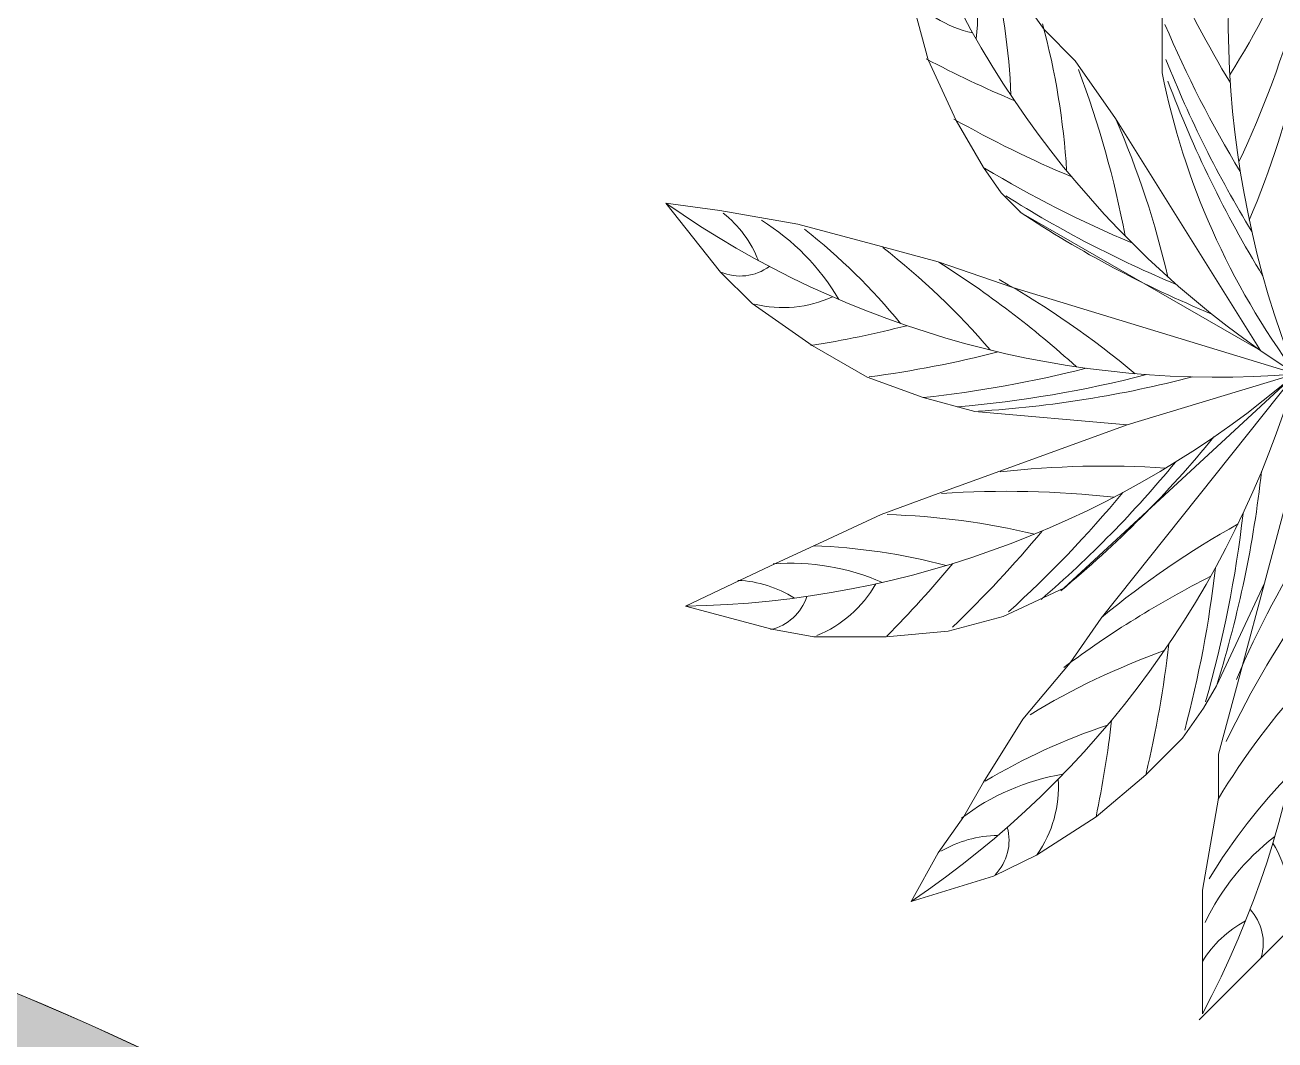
# Model space of a CAD drawing. Header units: metres. Extents: x -217 to -108, y -304 to -188.
# Drawn here: x -143.1 to -137.5, y -219.27 to -214.73 of the extents above; entities that cross this region are included whole.
import ezdxf

# ---------------------------------------------------------------- set-up
doc = ezdxf.new("R2010")
doc.units = ezdxf.units.M
for name, color, linetype, lineweight in [('A-FLOR', 192, 'Continuous', 9), ('A-FLOR-PATT', 8, 'Continuous', 9), ('A-WALL', 113, 'Continuous', 9), ('L-PLNT', 71, 'Continuous', 9)]:
    doc.layers.add(name, color=color, linetype=linetype, lineweight=lineweight)

# ---------------------------------------------------------------- blocks, each defined once
blk = doc.blocks.new('palma tropical - Palmier royal de Cuba - 7_5 mètres-849505-Nivel 3')
at = {"layer": 'L-PLNT'}
for p, q in [((-1.79, 1.9387), (-1.6476, 1.4072)), ((-1.3813, 1.9048), (-1.1276, 1.5425)), ((-0.599, 1.3491), (-0.599, 1.5969)), ((-1.1276, 1.5425), (-0.9884, 1.4034)), ((-1.6476, 1.4072), (-1.521, 1.1359)), ((-0.9884, 1.4034), (-0.8073, 1.1447)), ((-1.521, 1.1359), (-1.3994, 0.9253)), ((-0.8073, 1.1447), (-0.1578, 0.1052)), ((-1.3994, 0.9253), (-1.3197, 0.8114)), ((-1.3197, 0.8114), (-1.2297, 0.7214)), ((-2.5769, 0.4567), (-2.8231, 0.7655)), ((-2.5807, 0.733), (-2.8231, 0.7655)), ((-2.2312, 0.6714), (-2.5807, 0.733)), ((-1.2297, 0.7214), (-0.1578, 0.1052)), ((-1.8565, 0.571), (-2.2312, 0.6714)), ((-1.6027, 0.503), (-1.8565, 0.571)), ((-2.5769, 0.4567), (-2.4364, 0.3162)), ((-1.2678, 0.3877), (-1.6027, 0.503)), ((0.0002, 0), (-1.2678, 0.3877)), ((-2.4364, 0.3162), (-2.1673, 0.1278)), ((-2.1673, 0.1278), (-1.9207, -0.0146)), ((-1.0393, -0.9602), (0.0002, 0)), ((0.0002, 0), (-0.8713, -1.0946)), ((-0.7553, -0.2276), (0.0002, 0)), ((-1.9207, -0.0146), (-1.6701, -0.1058)), ((-1.6701, -0.1058), (-1.4385, -0.1679)), ((-1.4385, -0.1679), (-0.7553, -0.2276)), ((-0.7553, -0.2276), (-1.3423, -0.4413)), ((-1.3423, -0.4413), (-1.6023, -0.5359)), ((-1.6023, -0.5359), (-1.8578, -0.6289)), ((-0.1402, -0.9366), (-0.0416, -0.5685)), ((-1.8578, -0.6289), (-2.1595, -0.7696)), ((-2.1595, -0.7696), (-2.3311, -0.8496)), ((-2.3311, -0.8496), (-2.4924, -0.9248)), ((-2.4924, -0.9248), (-2.7339, -1.0402)), ((-0.3549, -1.397), (-0.1402, -0.9366)), ((-0.1402, -0.9366), (-0.2405, -1.3109)), ((-1.3103, -1.0865), (-1.0393, -0.9602)), ((-2.7339, -1.0402), (-2.3472, -1.1438)), ((-1.5579, -1.1528), (-1.3103, -1.0865)), ((-0.8713, -1.0946), (-1.011, -1.2942)), ((-2.3472, -1.1438), (-2.1587, -1.1771)), ((-1.8348, -1.1771), (-1.5579, -1.1528)), ((-2.1587, -1.1771), (-1.8348, -1.1771)), ((-1.011, -1.2942), (-1.2226, -1.5462)), ((-0.2405, -1.3109), (-0.3457, -1.7035)), ((-0.4127, -1.4969), (-0.3549, -1.397)), ((-0.5069, -1.6315), (-0.4127, -1.4969)), ((-1.2226, -1.5462), (-1.3992, -1.829)), ((-0.6718, -1.7964), (-0.5069, -1.6315)), ((-0.3457, -1.7035), (-0.3457, -1.9009)), ((-1.3992, -1.829), (-1.4878, -1.9824)), ((-0.8945, -1.9833), (-0.6718, -1.7964)), ((-0.3457, -1.9009), (-0.4182, -2.3122)), ((-1.4878, -1.9824), (-1.6023, -2.1459)), ((-1.1611, -2.1564), (-0.8945, -1.9833)), ((-1.6023, -2.1459), (-1.7235, -2.3635)), ((-1.3538, -2.2504), (-1.1611, -2.1564)), ((-1.7235, -2.3635), (-1.3538, -2.2504)), ((-0.4182, -2.3122), (-0.4182, -2.4855)), ((-0.4182, -2.4855), (-0.4182, -2.6315)), ((-0.1554, -2.616), (-0.0395, -2.5001)), ((-0.4325, -2.8931), (-0.1554, -2.616)), ((-0.4182, -2.6315), (-0.4182, -2.8665))]:
    blk.add_line(p, q, dxfattribs=at)
for centre, radius, start, end in [((4.0031, 1.5844), 4.3051, 161.8706, 201.5936), ((2.3074, 3.6346), 4.3051, 197.8706, 237.5936), ((-2.4659, 1.6199), 1.041, 353.4391, 21.0127), ((-3.0872, 3.1154), 3.3087, 327.5529, 339.111), ((-3.9816, 1.152), 2.7071, 2.0526, 14.8318), ((4.0522, 3.937), 5.0803, 204.5673, 211.2107), ((-1.3324, 2.0454), 0.5303, 218.879, 257.5346), ((-4.2854, 2.857), 4.459, 334.6755, 344.6307), ((-4.3287, 0.7056), 3.3087, 3.5529, 15.111), ((4.0923, 3.5466), 5.0803, 202.9483, 211.3077), ((0.7144, 5.9051), 5.0803, 242.1883, 247.1386), ((4.1394, 3.2857), 5.0803, 201.6825, 211.4019), ((-5.1462, -0.2076), 4.459, 10.6755, 20.6307), ((2.7192, 2.0202), 3.3854, 191.4328, 216.5672), ((-3.9755, 2.2855), 4.0921, 337.0347, 347.4268), ((4.1851, 3.093), 5.0803, 200.5186, 211.4981), ((0.9642, 5.5668), 5.0803, 240.5673, 247.2107), ((-4.5596, -0.4879), 4.0921, 13.0347, 23.4268), ((1.2262, 5.2745), 5.0803, 238.9483, 247.3077), ((1.4176, 5.0912), 5.0803, 237.6825, 247.4019), ((-0.3519, 4.2907), 4.3051, 234.9681, 274.6912), ((-2.8852, 0.3197), 0.5133, 21.5297, 51.4491), ((-2.9438, -0.1954), 1.041, 30.5366, 58.1102), ((1.5678, 4.9621), 5.0803, 236.5186, 247.4981), ((-3.8706, -1.4829), 2.7071, 39.1502, 51.9294), ((-3.8782, -2.0483), 3.3087, 40.6505, 52.2085), ((-2.4895, 0.6614), 0.2226, 246.8767, 306.1371), ((-3.9794, -3.2698), 4.459, 47.7731, 57.7282), ((-3.3425, -3.1395), 4.0921, 50.1322, 60.5244), ((-2.2965, 0.8277), 0.5303, 255.9765, 294.6321), ((-2.992, 5.1407), 5.0803, 279.2858, 284.2361), ((-2.5886, 5.0216), 5.0803, 277.6648, 284.3082), ((-2.2034, 4.9465), 5.0803, 276.0458, 284.4052), ((-4.2206, -0.8476), 4.3051, 332.034, 11.355), ((-2.8066, 3.2643), 4.3051, 270.9681, 310.6912), ((-4.133, 1.2042), 4.3051, 304.0339, 343.7569), ((-1.9401, 4.9157), 5.0803, 274.7801, 284.4994), ((-1.7424, 4.9034), 5.0803, 273.6161, 284.5957), ((-4.2917, 2.9426), 5.0803, 309.6161, 320.5957), ((-0.8587, -4.5047), 4.0921, 86.1322, 96.5244), ((-4.459, 2.8364), 5.0803, 310.7801, 320.4994), ((-5.2021, 0.1243), 5.0803, 342.6819, 353.6614), ((-1.2974, -4.9845), 4.459, 83.7731, 93.7282), ((-4.69, 2.7065), 5.0803, 312.0458, 320.4052), ((-1.9336, -3.9368), 3.3087, 76.6505, 88.2085), ((1.7381, -4.2438), 4.0921, 119.198, 129.5901), ((-5.2843, -0.0559), 5.0803, 343.8458, 353.5652), ((-5.0458, 2.5409), 5.0803, 313.6648, 320.3082), ((3.5064, -2.9558), 4.0921, 146.796, 157.1882), ((-2.2597, -3.4748), 2.7071, 75.1502, 87.9294), ((-2.2667, -1.8886), 1.041, 66.5366, 94.1102), ((-5.4422, 2.4002), 5.0803, 315.2858, 320.2361), ((-5.4071, -0.2908), 5.0803, 345.1116, 353.471), ((-2.522, -1.4373), 0.5133, 57.5297, 87.4491), ((-2.3443, -0.6803), 0.5303, 291.9765, 330.6321), ((1.6323, -4.8852), 4.459, 116.8388, 126.794), ((-2.4028, -0.9283), 0.2226, 282.8767, 342.1371), ((3.7097, -3.5733), 4.459, 144.4368, 154.392), ((-5.6149, -0.6237), 5.0803, 346.7306, 353.374), ((0.5275, -4.3542), 3.3087, 109.7162, 121.2743), ((2.4847, -3.6145), 3.3087, 137.3143, 148.8723), ((-5.8703, -0.9579), 5.0803, 348.3516, 353.3019), ((0.0022, -4.1451), 2.7071, 108.2159, 120.9952), ((1.9222, -3.6726), 2.7071, 135.814, 148.5932), ((-0.8692, -2.8195), 1.041, 99.6024, 127.176), ((-1.5934, -1.8493), 0.5303, 325.0423, 3.6979), ((-1.3294, -2.5807), 0.5133, 90.5954, 120.5148), ((-1.5071, -2.089), 0.2226, 315.9424, 15.2029), ((0.536, -2.9015), 1.041, 127.2004, 154.774), ((-0.5554, -2.3772), 0.5303, 352.6403, 31.2959), ((-0.3679, -2.5496), 0.2226, 343.5404, 42.8009), ((0.0175, -2.903), 0.5133, 118.1934, 148.1128)]:
    blk.add_arc(centre, radius, start, end, dxfattribs=at)

msp = doc.modelspace()

# ---------------------------------------------------------------- hatches: boundary and pattern name
at = {"layer": 'A-FLOR-PATT'}
h = msp.add_hatch(dxfattribs=at)
h.set_pattern_fill('FP_24', color=256, style=0, pattern_type=2)
h.set_pattern_definition([(0, (0, 0), (0.406, 0.102), [0.034, -0.271, 0.034, -0.271, -1.626]), (0, (0, 0), (0.406, 0.102), [-0.61, 0.034, -0.576, 0.034, -0.271, -0.711]), (0, (0, 0), (0.406, 0.102), [-1.524, 0.034, -0.17, 0.034, -0.474]), (120, (0.152, 0.051), (-0.29133459, 0.300606314), [0.034, -0.271, 0.034, -0.271, -1.626]), (120, (0.152, 0.051), (-0.29133459, 0.300606314), [-0.61, 0.034, -0.576, 0.034, -0.271, -0.711]), (120, (0.152, 0.051), (-0.29133459, 0.300606314), [-1.524, 0.034, -0.17, 0.034, -0.474]), (240, (0.203, 0.254), (-0.11466541, -0.402606314), [0.034, -0.271, 0.034, -0.271, -1.626]), (240, (0.203, 0.254), (-0.11466541, -0.402606314), [-0.61, 0.034, -0.576, 0.034, -0.271, -0.711]), (240, (0.203, 0.254), (-0.11466541, -0.402606314), [-1.524, 0.034, -0.17, 0.034, -0.474])])
h.paths.add_polyline_path([(-138.3654, -242.2463), (-138.1192, -241.9872), (-137.8366, -241.6716), (-137.5635, -241.3478), (-137.3001, -241.016), (-137.0466, -240.6766), (-136.8033, -240.3298), (-136.5513, -239.9451), (-136.3479, -239.6154), (-136.1363, -239.2484), (-135.9356, -238.8753), (-135.7461, -238.4965), (-135.5678, -238.1121), (-135.401, -237.7227), (-135.2362, -237.3021), (-135.1023, -236.93), (-134.9707, -236.5273), (-134.851, -236.1209), (-134.7434, -235.7112), (-134.648, -235.2984), (-134.5648, -234.883), (-134.493, -234.4581), (-134.4356, -234.0457), (-134.3896, -233.6246), (-134.3561, -233.2023), (-134.335, -232.7792), (-134.3266, -232.3556), (-134.3306, -231.932), (-134.3497, -231.4718), (-134.3763, -231.0861), (-134.4179, -230.6645), (-134.472, -230.2443), (-134.5384, -229.8259), (-134.6172, -229.4097), (-134.7083, -228.9959), (-134.8116, -228.5851), (-134.927, -228.1775), (-135.0544, -227.7735), (-135.1937, -227.3734), (-135.3448, -226.9776), (-135.5075, -226.5865), (-135.6847, -226.1943), (-135.7784, -226.0021), (-135.7163, -226.1397), (-136.5344, -226.5088), (-136.6218, -226.3289), (-135.8002, -225.9574), (-135.8796, -225.7961), (-136.0641, -225.4443), (-136.2719, -225.0751), (-136.4905, -224.7123), (-136.7198, -224.356), (-136.9595, -224.0067), (-137.2094, -223.6647), (-137.4693, -223.3301), (-137.7391, -223.0035), (-138.0183, -222.6849), (-138.3069, -222.3748), (-138.6045, -222.0733), (-138.9109, -221.7807), (-139.2259, -221.4974), (-139.549, -221.2235), (-139.8802, -220.9593), (-140.219, -220.705), (-140.5791, -220.4515), (-140.9184, -220.227), (-141.2785, -220.0037), (-141.6449, -219.7912), (-142.0175, -219.5896), (-142.3959, -219.3991), (-142.7798, -219.2199), (-143.1978, -219.0407), (-143.5626, -218.896), (-143.9609, -218.7515), (-144.3632, -218.6189), (-144.7693, -218.4983), (-145.1788, -218.3897), (-145.5913, -218.2933), (-146.0065, -218.2091), (-146.424, -218.1373), (-146.8435, -218.0778), (-147.2645, -218.0308), (-147.6867, -217.9963), (-148.1098, -217.9742), (-148.5333, -217.9647), (-148.9569, -217.9677), (-149.3141, -217.9809), (-148.9024, -218.8932), (-148.9024, -218.894), (-148.8364, -218.8933), (-148.7073, -218.8903), (-148.5862, -218.8903), (-148.5333, -218.8905), (-148.4266, -218.8925), (-148.2956, -218.8936), (-148.2126, -218.8965), (-148.1462, -218.898), (-148.017, -218.9043), (-147.8842, -218.9095), (-147.8043, -218.9148), (-147.7136, -218.9203), (-147.5021, -218.9361), (-147.4734, -218.9381), (-147.3967, -218.9456), (-147.3018, -218.9543), (-147.1934, -218.9662), (-147.0294, -218.9838), (-146.9605, -218.9921), (-147.0252, -218.9838), (-147.0252, -218.0969), (-146.8252, -218.0969), (-146.8252, -219.0092), (-146.8339, -219.0092), (-146.7929, -219.015), (-146.6556, -219.0331), (-146.5854, -219.0444), (-146.5144, -219.0549), (-146.3878, -219.0768), (-146.2493, -219.0994), (-146.1701, -219.1144), (-146.1105, -219.1253), (-145.9606, -219.1557), (-145.8451, -219.1782), (-145.782, -219.1925), (-145.7089, -219.208), (-145.5841, -219.2376), (-145.4437, -219.2695), (-145.3841, -219.2848), (-145.3101, -219.303), (-145.1863, -219.3363), (-145.0452, -219.373), (-144.9894, -219.3893), (-144.9145, -219.4102), (-144.7918, -219.4472), (-144.6248, -219.497), (-144.5709, -219.5139), (-144.5224, -219.5294), (-144.3744, -219.5788), (-144.2587, -219.6166), (-144.2104, -219.634), (-144.1342, -219.6605), (-143.7503, -219.8034), (-143.4912, -219.9071), (-143.6017, -219.8619), (-143.6017, -219.011), (-143.4017, -219.011), (-143.4017, -219.9445), (-143.371, -219.958), (-142.9967, -220.1241), (-142.6277, -220.3016), (-142.2645, -220.4902), (-141.9098, -220.6882), (-141.5751, -220.8881), (-141.2461, -221.0979), (-140.9695, -221.2853), (-141.1505, -221.1615), (-141.1505, -220.3507), (-140.9505, -220.3507), (-140.9505, -221.2984), (-140.909, -221.3275), (-140.5742, -221.5712), (-140.2567, -221.817), (-139.9421, -222.0765), (-139.6355, -222.3454), (-139.3372, -222.6236), (-139.1086, -222.8488), (-139.1408, -222.8164), (-138.5047, -222.1803), (-138.3633, -222.3218), (-139.0013, -222.9582), (-138.9892, -222.9722), (-138.7668, -223.2065), (-138.4952, -223.5107), (-138.2105, -223.8517), (-137.9605, -224.1703), (-137.7207, -224.4958), (-137.4912, -224.8277), (-137.2724, -225.1656), (-137.0644, -225.5089), (-136.8674, -225.8571), (-136.6802, -226.2123), (-136.5013, -226.5787), (-136.3223, -226.9776), (-136.1751, -227.3326), (-136.0291, -227.7176), (-135.8951, -228.1069), (-135.7724, -228.5029), (-135.6581, -228.9185), (-135.5659, -229.297), (-135.4807, -229.6998), (-135.408, -230.105), (-135.3533, -230.4712), (-135.3795, -230.287), (-134.9956, -230.1138), (-134.9133, -230.2961), (-135.3503, -230.4933), (-135.3477, -230.5123), (-135.3001, -230.9213), (-135.265, -231.3315), (-135.2426, -231.7426), (-135.2329, -232.1542), (-135.2358, -232.5659), (-135.2514, -232.9773), (-135.2797, -233.3881), (-135.3185, -233.7799), (-134.6036, -234.4013), (-134.7348, -234.5523), (-135.348, -234.0193), (-135.3327, -233.8905), (-135.3741, -234.206), (-135.4401, -234.6124), (-135.5186, -235.0166), (-135.6095, -235.4181), (-135.7127, -235.8167), (-135.8342, -236.2304), (-135.9253, -236.5136), (-135.2362, -237.1125), (-135.3674, -237.2635), (-135.9954, -236.7176), (-135.9601, -236.6157), (-136.0952, -236.9907), (-136.1721, -237.1864), (-136.2077, -237.2784), (-136.2278, -237.3259), (-136.2466, -237.3736), (-136.3565, -237.6307), (-136.3738, -237.6705), (-136.4003, -237.7298), (-136.4249, -237.7841), (-136.5255, -238.0012), (-136.5513, -238.0549), (-136.561, -238.0745), (-136.5844, -238.1245), (-136.6949, -238.3445), (-136.7174, -238.3898), (-136.7447, -238.4408), (-136.7844, -238.5173), (-136.8913, -238.7152), (-136.9097, -238.7495), (-136.9395, -238.8014), (-136.9814, -238.8764), (-137.1028, -239.0856), (-137.1128, -239.1031), (-137.1452, -239.1557), (-137.1941, -239.2371), (-137.277, -239.3697), (-137.3266, -239.4504), (-137.3617, -239.5036), (-137.3952, -239.5568), (-137.4994, -239.7127), (-137.4981, -239.7127), (-137.4891, -239.6993), (-136.82, -240.2809), (-136.9512, -240.4319), (-137.6023, -239.8659), (-137.6249, -239.8985), (-137.7321, -240.0486), (-137.7908, -240.1316), (-137.854, -240.2174), (-137.8722, -240.2422), (-138.0053, -240.4176), (-138.0302, -240.4509), (-138.0996, -240.539), (-138.1154, -240.5598), (-138.2274, -240.6977), (-138.3035, -240.7916), (-138.3552, -240.8535), (-138.3757, -240.8788), (-138.4894, -241.0104), (-138.5488, -241.0803), (-138.6205, -241.1606), (-138.6457, -241.1896), (-138.8022, -241.3606), (-138.777, -241.334), (-138.3664, -242.244)], flags=0)

# ---------------------------------------------------------------- linework, layer by layer
at = {"layer": 'A-FLOR'}
for start in [315.88297, 26.21107]:
    msp.add_arc((-148.6429, -232.2808), 14.3165, start, 92.68728, dxfattribs=at)
at = {"layer": 'A-WALL'}
for radius, start, end in [(13.3748, 316.37791, 92.19234), (13.1748, 316.73141, 91.83884), (13.1748, 45.65264, 90.93965)]:
    msp.add_arc((-148.6073, -232.2647), radius, start, end, dxfattribs=at)

# ---------------------------------------------------------------- block references
at = {"layer": 'L-PLNT'}
msp.add_blockref('palma tropical - Palmier royal de Cuba - 7_5 mètres-849505-Nivel 3', (-137.4097, -216.2888), dxfattribs=at)

doc.saveas('drawing.dxf')
